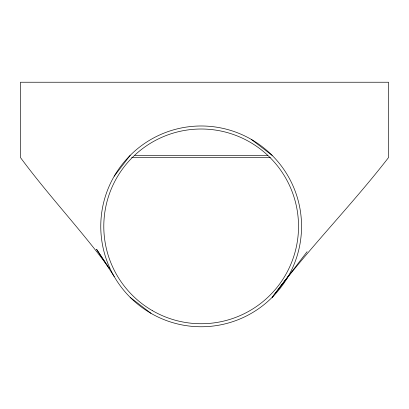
<?xml version="1.0" encoding="UTF-8"?>
<svg xmlns="http://www.w3.org/2000/svg" width="409" height="409" viewBox="0 0 409 409"><rect width="100%" height="100%" fill="white"/><g stroke="black" fill="none" stroke-linecap="round" stroke-linejoin="round"><path stroke-width="0.61" d="M280.124 286.965L307.118 251.678M114.218 176.177L130.174 155.389M288.105 276.571L272.149 297.363C308.452 248.682 351.438 205.543 388.55 157.526L388.55 82.235L20.45 82.235L20.45 157.526C48.63 195.722 81.417 230.216 109.484 268.493L108.789 267.455M134.909 155.435L267.706 155.435M131.647 157.526L270.323 157.526M251.356 139.433L272.149 155.389M130.174 297.363L150.967 313.314A100.389 100.389 0 0 0 301.551 226.376A100.389 100.389 0 0 0 150.967 139.433A100.389 100.389 0 0 0 150.967 313.314M105.292 262.261L96.544 249.28L114.218 276.571M106.34 263.82L107.04 264.858M152.48 310.692A97.362 97.362 0 0 0 298.524 226.376A97.362 97.362 0 0 0 152.48 142.056A97.362 97.362 0 0 0 152.48 310.692"/></g></svg>
